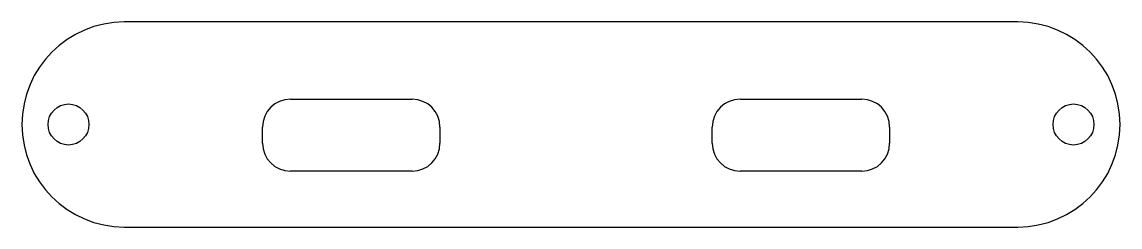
# Model space of a CAD drawing. Header units: millimetres. Extents: x -45.9 to 13.1, y 19.4 to 30.4.
import ezdxf

# ---------------------------------------------------------------- set-up
doc = ezdxf.new("R2010")
doc.units = ezdxf.units.MM
doc.layers.add('Sketch001', color=7, linetype='CONTINUOUS')

msp = doc.modelspace()

# ---------------------------------------------------------------- linework, layer by layer
at = {"layer": 'Sketch001'}
for p, q in [((7.63877, 30.3949, -74.7307), (-40.3612, 30.3949, -74.7307)), ((-31.4344, 26.2557, -74.7307), (-24.9008, 26.2557, -74.7307)), ((-7.2731, 26.2557, -74.7307), (-0.739476, 26.2557, -74.7307)), ((-32.9344, 23.8916, -74.7307), (-32.9344, 24.7557, -74.7307)), ((-23.4008, 24.7557, -74.7307), (-23.4008, 23.8916, -74.7307)), ((-8.7731, 23.8916, -74.7307), (-8.7731, 24.7557, -74.7307)), ((0.760524, 24.7557, -74.7307), (0.760524, 23.8916, -74.7307)), ((-24.9008, 22.3916, -74.7307), (-31.4344, 22.3916, -74.7307)), ((-0.739476, 22.3916, -74.7307), (-7.2731, 22.3916, -74.7307)), ((-40.3612, 19.3949, -74.7307), (7.63877, 19.3949, -74.7307))]:
    msp.add_line(p, q, dxfattribs=at)
for centre in [(-43.3612, 24.8949), (10.6388, 24.8949)]:
    msp.add_circle(centre, 1.1, dxfattribs=at)
for centre, radius, start, end in [((-40.3612, 24.8949, -74.7307), 5.5, 90, -90), ((7.63877, 24.8949, -74.7307), 5.5, -90, 90), ((-31.4344, 24.7557, -74.7307), 1.5, 90, 180), ((-24.9008, 24.7557, -74.7307), 1.5, 0, 90), ((-7.2731, 24.7557, -74.7307), 1.5, 90, 180), ((-0.739476, 24.7557, -74.7307), 1.5, 0, 90), ((-31.4344, 23.8916, -74.7307), 1.5, 180, -90), ((-24.9008, 23.8916, -74.7307), 1.5, -90, 0), ((-7.2731, 23.8916, -74.7307), 1.5, 180, -90), ((-0.739476, 23.8916, -74.7307), 1.5, -90, 0)]:
    msp.add_arc(centre, radius, start, end, dxfattribs=at)

doc.saveas('drawing.dxf')
